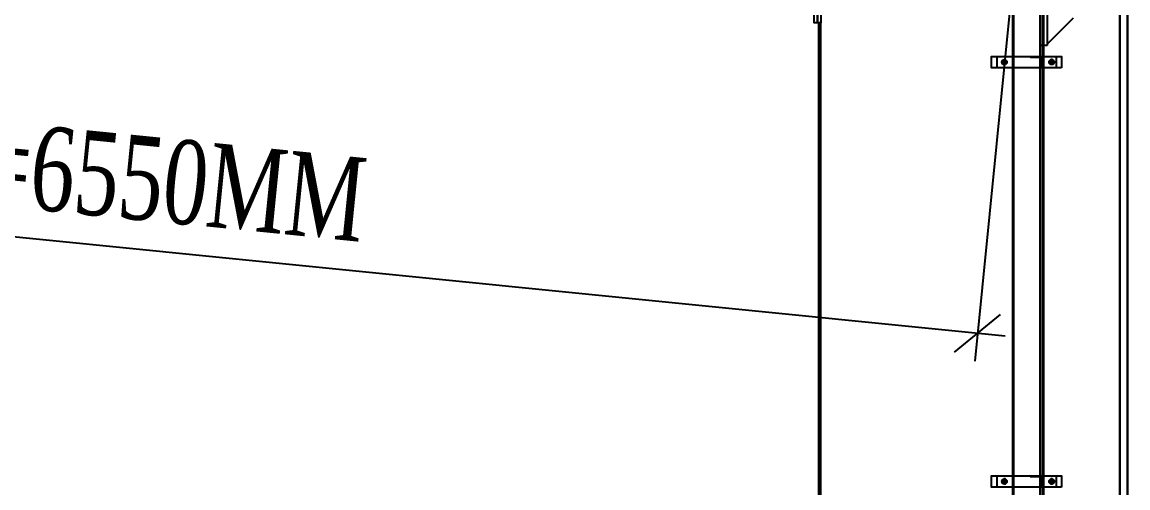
# Model space of a CAD drawing. Header units: inches. Extents: x 315041 to 662841, y -45540 to -35018.
# Drawn here: x 331780.67 to 331820.18, y -36265.71 to -36249.05 of the extents above; entities that cross this region are included whole.
import ezdxf

# ---------------------------------------------------------------- set-up
doc = ezdxf.new("R2010")
doc.units = ezdxf.units.IN
doc.header["$MEASUREMENT"] = 0
for name, color, linetype in [('2', 2, 'Continuous'), ('3', 3, 'Continuous'), ('DOWNPOUT', 52, 'Continuous')]:
    doc.layers.add(name, color=color, linetype=linetype)
doc.styles.add('ST1', font='times.ttf', dxfattribs={"width": 0.7})
doc.dimstyles.new('100', dxfattribs={"dimtxt": 3, "dimasz": 1.5, "dimexe": 1, "dimexo": 0, "dimgap": 1, "dimtad": 1, "dimdec": 0, "dimlfac": 100, "dimzin": 0, "dimdsep": 46, "dimtxsty": 'ST1', "dimblk": 'OBLIQUE', "dimcen": 1, "dimdle": 1, "dimclrd": 8, "dimclre": 8, "dimclrt": 3, "dimadec": 0, "dimazin": 0, "dimtfac": 1, "dimtdec": 0, "dimtix": 1, "dimtmove": 1, "dimatfit": 3, "dimfxl": 0, "dimtfill": 1, "dimtolj": 1, "dimtzin": 0, "dimlwd": -1, "dimlwe": -1, "dimarcsym": 1})

# ---------------------------------------------------------------- blocks, each defined once
blk = doc.blocks.new('_Oblique')
at = {"color": 0, "linetype": 'ByBlock', "lineweight": -2}
blk.add_line((-0.5, -0.5), (0.5, 0.5), dxfattribs=at)
blk = doc.blocks.new('*D789')
at = {"color": 8, "linetype": 'Continuous', "transparency": 16777216}
for p, q in [((331751.313, -36236.847), (331749.531, -36254.647)), ((331816.49, -36243.37), (331814.709, -36261.169)), ((331815.803, -36260.274), (331748.636, -36253.552))]:
    blk.add_line(p, q, dxfattribs=at)
at = {"layer": 'Defpoints', "color": 0, "transparency": 16777216}
for p in [(331751.313, -36236.847), (331816.49, -36243.37), (331749.631, -36253.652)]:
    blk.add_point(p, dxfattribs=at)
at = {"color": 8, "transparency": 16777216, "xscale": 1.5, "yscale": 1.5, "zscale": 1.5}
for p, rotation in [((331749.631, -36253.652), 174.2850116225105), ((331814.808, -36260.174), 354.2850116225105)]:
    blk.add_blockref('_Oblique', p, dxfattribs=dict(at, rotation=rotation))
at = {"color": 3, "transparency": 16777216, "insert": (331782.472, -36254.392), "char_height": 3, "attachment_point": 5, "rotation": 354.285, "style": 'ST1', "bg_fill": 3, "box_fill_scale": 1.25, "bg_fill_color": 256, "bg_fill_true_color": 13158600, "bg_fill_transparency": 14889896}
blk.add_mtext('\\A1;TLS1=6550MM', dxfattribs=at)

msp = doc.modelspace()

# ---------------------------------------------------------------- hatches: boundary and pattern name
h = msp.add_hatch()
h.set_pattern_fill('ANSI31', color=1, scale=0.15, style=0)
h.set_pattern_definition([(135, (342246.705386, -35080.135986), (0.013258252147, 0.013258252147), [])])
edge = h.paths.add_edge_path()
edge.add_line((331816.6883, -36250.2771), (331817.0883, -36250.2771))
edge.add_line((331817.0883, -36250.2771), (331817.0883, -36250.6771))
edge.add_arc((331817.0883, -36250.6471), 0.03, 180, 270, ccw=False)
edge.add_line((331817.0583, -36250.6471), (331817.0583, -36250.3071))
edge.add_line((331817.0583, -36250.3071), (331816.7183, -36250.3071))
edge.add_arc((331816.7183, -36250.2771), 0.03, 180, 270, ccw=False)
h = msp.add_hatch()
h.set_pattern_fill('ANSI31', color=1, scale=0.15, style=0)
h.set_pattern_definition([(135, (342246.705386, -35095.135986), (0.013258252147, 0.013258252147), [])])
edge = h.paths.add_edge_path()
edge.add_line((331816.6883, -36265.2771), (331817.0883, -36265.2771))
edge.add_line((331817.0883, -36265.2771), (331817.0883, -36265.6771))
edge.add_arc((331817.0883, -36265.6471), 0.03, 180, 270, ccw=False)
edge.add_line((331817.0583, -36265.6471), (331817.0583, -36265.3071))
edge.add_line((331817.0583, -36265.3071), (331816.7183, -36265.3071))
edge.add_arc((331816.7183, -36265.2771), 0.03, 180, 270, ccw=False)

# ---------------------------------------------------------------- linework, layer by layer
at = {"color": 2}
for points in [[(331817.8138, -36250.6771), (331815.3138, -36250.6771), (331815.3138, -36250.2771), (331817.8138, -36250.2771)], [(331817.8138, -36265.6771), (331815.3138, -36265.6771), (331815.3138, -36265.2771), (331817.8138, -36265.2771)]]:
    msp.add_lwpolyline(points, close=True, dxfattribs=at)
at = {"color": 1}
for points in [[(331816.6883, -36250.2771), (331817.0883, -36250.2771), (331817.0883, -36250.6771), (331817.0883, -36250.6771, -0.4142136), (331817.0583, -36250.6471), (331817.0583, -36250.3071), (331816.7183, -36250.3071, -0.4142136), (331816.6883, -36250.2771)], [(331816.6883, -36265.2771), (331817.0883, -36265.2771), (331817.0883, -36265.6771), (331817.0883, -36265.6771, -0.4142136), (331817.0583, -36265.6471), (331817.0583, -36265.3071), (331816.7183, -36265.3071, -0.4142136), (331816.6883, -36265.2771)]]:
    msp.add_lwpolyline(points, format="xyb", close=True, dxfattribs=at)
at = {"layer": '2', "color": 9}
for p, q in [((331817.0528, -36302.6429), (331817.0528, -36246.3784)), ((331809.1328, -36302.6429), (331809.1328, -36249.0704)), ((331809.2128, -36302.6429), (331809.2128, -36249.0704)), ((331817.2928, -36249.8371), (331818.2428, -36248.8871)), ((331817.1328, -36302.6429), (331817.1328, -36249.8871))]:
    msp.add_line(p, q, dxfattribs=at)
for points in [[(331809.0928, -36245.4704), (331809.0928, -36249.0704), (331808.9728, -36249.0704), (331808.9728, -36245.4704)], [(331809.2128, -36245.4704), (331809.2128, -36249.0704), (331809.0928, -36249.0704), (331809.0928, -36245.4704)], [(331817.1728, -36249.8871), (331817.0528, -36249.8871), (331817.0528, -36246.3784), (331817.1728, -36246.3784)], [(331817.2928, -36249.8871), (331817.1728, -36249.8871), (331817.1728, -36246.7871), (331817.2928, -36246.7871)]]:
    msp.add_lwpolyline(points, close=True, dxfattribs=at)
at = {"layer": '3'}
for points in [[(331820.1828, -36302.6429), (331820.1828, -36215.9898), (331819.8828, -36215.9898), (331819.8828, -36302.6429)], [(331820.1728, -36302.6429), (331820.1728, -36215.9998), (331819.8928, -36215.9998), (331819.8928, -36302.6429)]]:
    msp.add_lwpolyline(points, dxfattribs=at)
at = {"layer": 'DOWNPOUT', "color": 1, "true_color": 0xfa051e}
for p, q in [((331817.4583, -36250.3513), (331817.4583, -36250.5916)), ((331815.8976, -36250.4771), (331815.6504, -36250.4771)), ((331817.5863, -36250.4771), (331817.3391, -36250.4771)), ((331815.7696, -36265.3513), (331815.7696, -36265.5916)), ((331817.4583, -36265.3513), (331817.4583, -36265.5916)), ((331815.8976, -36265.4771), (331815.6504, -36265.4771)), ((331817.5863, -36265.4771), (331817.3391, -36265.4771))]:
    msp.add_line(p, q, dxfattribs=at)
at = {"layer": 'DOWNPOUT', "color": 222}
msp.add_lwpolyline([(331816.0688, -36286.0939), (331816.0688, -36246.9729), (331816.0345, -36246.8708), (331816.0345, -36246.0921), (331817.2058, -36246.0921), (331817.2058, -36246.8708), (331817.1715, -36246.9729), (331817.1715, -36286.0939)], close=True, dxfattribs=at)
for points in [[(331817.1349, -36286.0939), (331817.1349, -36246.9669), (331817.1692, -36246.8649), (331817.1692, -36246.0921)], [(331816.1054, -36286.0939), (331816.1054, -36246.9846), (331816.0711, -36246.8825), (331816.0711, -36246.1098)]]:
    msp.add_lwpolyline(points, dxfattribs=at)
at = {"layer": 'DOWNPOUT', "color": 1, "true_color": 0xfa051e}
for points in [[(331817.6174, -36250.6771), (331815.5102, -36250.6771), (331815.5102, -36250.2771), (331817.6174, -36250.2771)], [(331817.6174, -36265.6771), (331815.5102, -36265.6771), (331815.5102, -36265.2771), (331817.6174, -36265.2771)]]:
    msp.add_lwpolyline(points, close=True, dxfattribs=at)
for centre, radius in [((331815.7696, -36250.4771), 0.09), ((331815.7696, -36250.4771), 0.06), ((331817.4583, -36250.4771), 0.09), ((331817.4583, -36250.4771), 0.06), ((331815.7696, -36265.4771), 0.09), ((331815.7696, -36265.4771), 0.06), ((331817.4583, -36265.4771), 0.09), ((331817.4583, -36265.4771), 0.06)]:
    msp.add_circle(centre, radius, dxfattribs=at)

# ---------------------------------------------------------------- next in the draw order: dimensions: what is measured, and where the dimension line sits
dim = msp.add_aligned_dim(p1=(331816.4899, -36243.37), p2=(331751.3125, -36236.8472), distance=16.8884, text='TLS1=<>MM', dimstyle='100')
dim.commit()
dim.dimension.update_dxf_attribs({"geometry": '*D789', "text_midpoint": (331782.4718, -36254.3921)})

doc.saveas('drawing.dxf')
